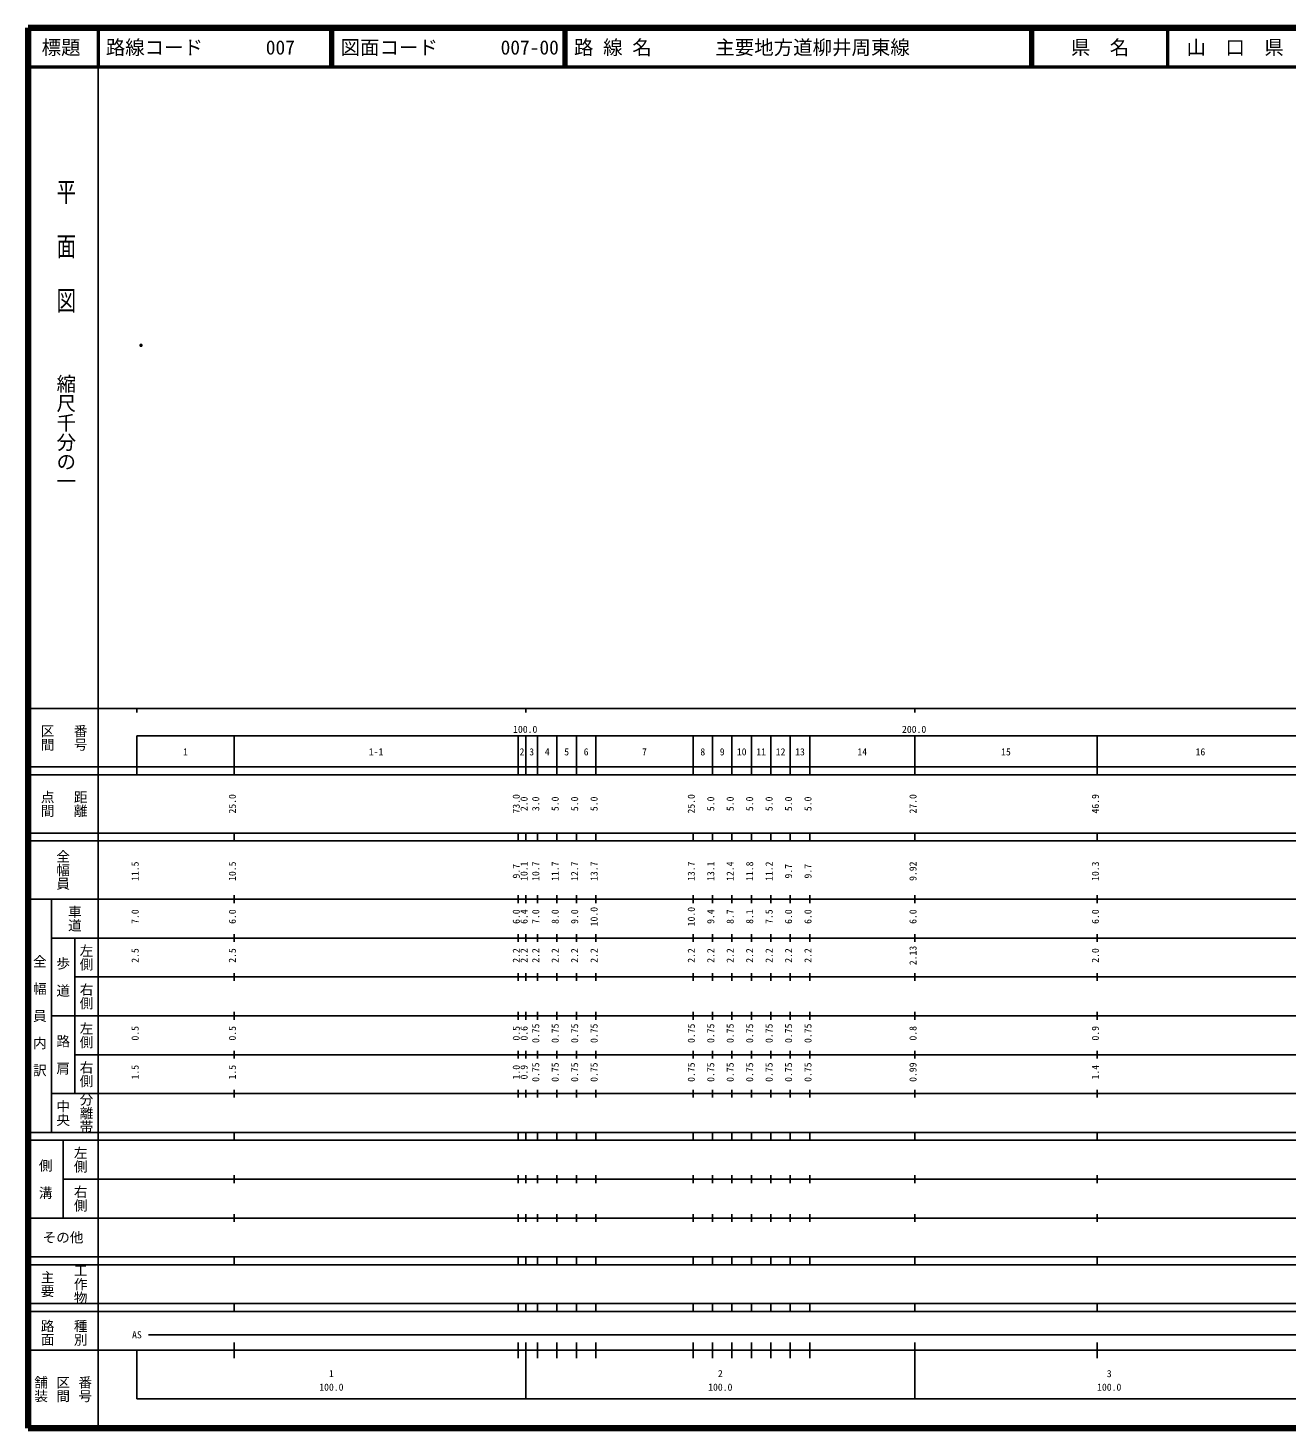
# Model space of a CAD drawing. Units: millimetres on the paper. Extents: x 40 to 680, y 20 to 380.
# Drawn here: x 40 to 363.7, y 20 to 380 of the extents above; entities that cross this region are included whole.
import ezdxf
from ezdxf.enums import TextEntityAlignment as Align

# ---------------------------------------------------------------- set-up
doc = ezdxf.new("R2010")
doc.units = ezdxf.units.MM
doc.header["$PDMODE"] = 32
doc.header["$PDSIZE"] = 0.5
doc.layers.add('M-OTRS', color=6, linetype='Continuous')
doc.layers.add('M-TTL-TXT', color=7, linetype='Continuous')
for name, color, linetype, lineweight in [('M-TTL', 2, 'Continuous', 140), ('M-TTL-BAND', 7, 'Continuous', 25), ('M-TTL-LINE', 7, 'Continuous', 50)]:
    doc.layers.add(name, color=color, linetype=linetype, lineweight=lineweight)
doc.styles.add('@ＭＳ ゴシック', font='')
doc.styles.add('ＭＳ ゴシック', font='')
doc.styles.get('@ＭＳ ゴシック').set_extended_font_data('@MS Gothic')
doc.styles.get('ＭＳ ゴシック').set_extended_font_data('MS Gothic')

msp = doc.modelspace()

# ---------------------------------------------------------------- linework, layer by layer
at = {"layer": 'M-OTRS'}
msp.add_point((69.059, 298.397), dxfattribs=at)
at = {"layer": 'M-TTL'}
for p, q in [((40, 380), (40, 20)), ((680, 380), (40, 380)), ((40, 20), (680, 20))]:
    msp.add_line(p, q, dxfattribs=at)
at = {"layer": 'M-TTL-BAND'}
for p, q in [((58, 370), (58, 20)), ((40, 205), (579, 205)), ((68, 205), (68, 204)), ((168, 205), (168, 204)), ((268, 205), (268, 204)), ((68, 198), (579, 198)), ((68, 198), (68, 188)), ((93, 188), (93, 198)), ((166, 188), (166, 198)), ((168, 188), (168, 198)), ((171, 188), (171, 198)), ((176, 188), (176, 198)), ((181, 188), (181, 198)), ((186, 188), (186, 198)), ((211, 188), (211, 198)), ((216, 188), (216, 198)), ((221, 188), (221, 198)), ((226, 188), (226, 198)), ((231, 188), (231, 198)), ((236, 188), (236, 198)), ((241, 188), (241, 198)), ((268, 188), (268, 198)), ((314.9, 188), (314.9, 198)), ((40, 190), (579, 190)), ((40, 188), (579, 188)), ((40, 173), (579, 173)), ((93, 171), (93, 173)), ((166, 171), (166, 173)), ((168, 171), (168, 173)), ((171, 171), (171, 173)), ((176, 171), (176, 173)), ((181, 171), (181, 173)), ((186, 171), (186, 173)), ((211, 171), (211, 173)), ((216, 171), (216, 173)), ((221, 171), (221, 173)), ((226, 171), (226, 173)), ((231, 171), (231, 173)), ((236, 171), (236, 173)), ((241, 171), (241, 173)), ((268, 171), (268, 173)), ((314.9, 171), (314.9, 173)), ((40, 171), (579, 171)), ((40, 156), (579, 156)), ((46, 96), (46, 156)), ((93, 155), (93, 157)), ((166, 155), (166, 157)), ((168, 155), (168, 157)), ((171, 155), (171, 157)), ((176, 155), (176, 157)), ((181, 155), (181, 157)), ((186, 155), (186, 157)), ((211, 155), (211, 157)), ((216, 155), (216, 157)), ((221, 155), (221, 157)), ((226, 155), (226, 157)), ((231, 155), (231, 157)), ((236, 155), (236, 157)), ((241, 155), (241, 157)), ((268, 155), (268, 157)), ((314.9, 155), (314.9, 157)), ((46, 146), (579, 146)), ((52, 146), (52, 106)), ((93, 145), (93, 147)), ((166, 145), (166, 147)), ((168, 145), (168, 147)), ((171, 145), (171, 147)), ((176, 145), (176, 147)), ((181, 145), (181, 147)), ((186, 145), (186, 147)), ((211, 145), (211, 147)), ((216, 145), (216, 147)), ((221, 145), (221, 147)), ((226, 145), (226, 147)), ((231, 145), (231, 147)), ((236, 145), (236, 147)), ((241, 145), (241, 147)), ((268, 145), (268, 147)), ((314.9, 145), (314.9, 147)), ((93, 135), (93, 137)), ((166, 135), (166, 137)), ((168, 135), (168, 137)), ((171, 135), (171, 137)), ((176, 135), (176, 137)), ((181, 135), (181, 137)), ((186, 135), (186, 137)), ((211, 135), (211, 137)), ((216, 135), (216, 137)), ((221, 135), (221, 137)), ((226, 135), (226, 137)), ((231, 135), (231, 137)), ((236, 135), (236, 137)), ((241, 135), (241, 137)), ((268, 135), (268, 137)), ((314.9, 135), (314.9, 137)), ((52, 136), (579, 136)), ((46, 126), (579, 126)), ((93, 125), (93, 127)), ((166, 125), (166, 127)), ((168, 125), (168, 127)), ((171, 125), (171, 127)), ((176, 125), (176, 127)), ((181, 125), (181, 127)), ((186, 125), (186, 127)), ((211, 125), (211, 127)), ((216, 125), (216, 127)), ((221, 125), (221, 127)), ((226, 125), (226, 127)), ((231, 125), (231, 127)), ((236, 125), (236, 127)), ((241, 125), (241, 127)), ((268, 125), (268, 127)), ((314.9, 125), (314.9, 127)), ((52, 116), (579, 116)), ((93, 115), (93, 117)), ((166, 115), (166, 117)), ((168, 115), (168, 117)), ((171, 115), (171, 117)), ((176, 115), (176, 117)), ((181, 115), (181, 117)), ((186, 115), (186, 117)), ((211, 115), (211, 117)), ((216, 115), (216, 117)), ((221, 115), (221, 117)), ((226, 115), (226, 117)), ((231, 115), (231, 117)), ((236, 115), (236, 117)), ((241, 115), (241, 117)), ((268, 115), (268, 117)), ((314.9, 115), (314.9, 117)), ((46, 106), (579, 106)), ((93, 105), (93, 107)), ((166, 105), (166, 107)), ((168, 105), (168, 107)), ((171, 105), (171, 107)), ((176, 105), (176, 107)), ((181, 105), (181, 107)), ((186, 105), (186, 107)), ((211, 105), (211, 107)), ((216, 105), (216, 107)), ((221, 105), (221, 107)), ((226, 105), (226, 107)), ((231, 105), (231, 107)), ((236, 105), (236, 107)), ((241, 105), (241, 107)), ((268, 105), (268, 107)), ((314.9, 105), (314.9, 107)), ((40, 96), (579, 96)), ((40, 94), (579, 94)), ((49, 94), (49, 74)), ((93, 94), (93, 96)), ((166, 94), (166, 96)), ((168, 94), (168, 96)), ((171, 94), (171, 96)), ((176, 94), (176, 96)), ((181, 94), (181, 96)), ((186, 94), (186, 96)), ((211, 94), (211, 96)), ((216, 94), (216, 96)), ((221, 94), (221, 96)), ((226, 94), (226, 96)), ((231, 94), (231, 96)), ((236, 94), (236, 96)), ((241, 94), (241, 96)), ((268, 94), (268, 96)), ((314.9, 94), (314.9, 96)), ((49, 84), (579, 84)), ((93, 83), (93, 85)), ((166, 83), (166, 85)), ((168, 83), (168, 85)), ((171, 83), (171, 85)), ((176, 83), (176, 85)), ((181, 83), (181, 85)), ((186, 83), (186, 85)), ((211, 83), (211, 85)), ((216, 83), (216, 85)), ((221, 83), (221, 85)), ((226, 83), (226, 85)), ((231, 83), (231, 85)), ((236, 83), (236, 85)), ((241, 83), (241, 85)), ((268, 83), (268, 85)), ((314.9, 83), (314.9, 85)), ((40, 74), (579, 74)), ((93, 73), (93, 75)), ((166, 73), (166, 75)), ((168, 73), (168, 75)), ((171, 73), (171, 75)), ((176, 73), (176, 75)), ((181, 73), (181, 75)), ((186, 73), (186, 75)), ((211, 73), (211, 75)), ((216, 73), (216, 75)), ((221, 73), (221, 75)), ((226, 73), (226, 75)), ((231, 73), (231, 75)), ((236, 73), (236, 75)), ((241, 73), (241, 75)), ((268, 73), (268, 75)), ((314.9, 73), (314.9, 75)), ((40, 64), (579, 64)), ((40, 62), (579, 62)), ((93, 62), (93, 64)), ((166, 62), (166, 64)), ((168, 62), (168, 64)), ((171, 62), (171, 64)), ((176, 62), (176, 64)), ((181, 62), (181, 64)), ((186, 62), (186, 64)), ((211, 62), (211, 64)), ((216, 62), (216, 64)), ((221, 62), (221, 64)), ((226, 62), (226, 64)), ((231, 62), (231, 64)), ((236, 62), (236, 64)), ((241, 62), (241, 64)), ((268, 62), (268, 64)), ((314.9, 62), (314.9, 64)), ((40, 52), (579, 52)), ((93, 50), (93, 52)), ((166, 50), (166, 52)), ((168, 50), (168, 52)), ((171, 50), (171, 52)), ((176, 50), (176, 52)), ((181, 50), (181, 52)), ((186, 50), (186, 52)), ((211, 50), (211, 52)), ((216, 50), (216, 52)), ((221, 50), (221, 52)), ((226, 50), (226, 52)), ((231, 50), (231, 52)), ((236, 50), (236, 52)), ((241, 50), (241, 52)), ((268, 50), (268, 52)), ((314.9, 50), (314.9, 52)), ((40, 50), (579, 50)), ((71, 44), (565, 44)), ((40, 40), (579, 40)), ((68, 40), (68, 27.5)), ((93, 38), (93, 42)), ((166, 38), (166, 42)), ((168, 27.5), (168, 42)), ((171, 38), (171, 42)), ((176, 38), (176, 42)), ((181, 38), (181, 42)), ((186, 38), (186, 42)), ((211, 38), (211, 42)), ((216, 38), (216, 42)), ((221, 38), (221, 42)), ((226, 38), (226, 42)), ((231, 38), (231, 42)), ((236, 38), (236, 42)), ((241, 38), (241, 42)), ((268, 27.5), (268, 42)), ((314.9, 38), (314.9, 42)), ((68, 27.5), (579, 27.5))]:
    msp.add_line(p, q, dxfattribs=at)
at = {"layer": 'M-TTL-LINE'}
for p, q in [((58, 380), (58, 370)), ((117.75, 380), (117.75, 370)), ((118.25, 380), (118.25, 370)), ((177.75, 380), (177.75, 370)), ((178.25, 380), (178.25, 370)), ((297.75, 380), (297.75, 370)), ((298.25, 380), (298.25, 370)), ((333, 380), (333, 370)), ((40, 370), (680, 370))]:
    msp.add_line(p, q, dxfattribs=at)

# ---------------------------------------------------------------- texts
at = {"layer": 'M-TTL-BAND', "style": '@ＭＳ ゴシック', "width": 1.4}
msp.add_text('平  面  図', height=3.666, rotation=270, dxfattribs=at).set_placement((49.777, 306.475), align=Align.MIDDLE_RIGHT)
at = {"layer": 'M-TTL-BAND', "style": '@ＭＳ ゴシック'}
msp.add_text('縮尺千分の一', height=3.666, rotation=270, dxfattribs=at).set_placement((49.777, 261.03), align=Align.MIDDLE_RIGHT)
for s, p in [('区間', (45, 197.5)), ('番号', (53.5, 197.5)), ('点間', (45, 180.5)), ('距離', (53.5, 180.5)), ('全幅員', (49, 163.5)), ('車道', (52, 151)), ('左側', (55, 141)), ('全\u3000幅\u3000員\u3000内\u3000訳', (43, 126)), ('歩\u3000道', (49, 136)), ('右側', (55, 131)), ('左側', (55, 121)), ('路\u3000肩', (49, 116)), ('右側', (55, 111)), ('分離帯', (55, 101)), ('中央', (49, 101)), ('左側', (53.5, 89)), ('側\u3000溝', (44.5, 84)), ('右側', (53.5, 79)), ('工作物', (53.5, 57)), ('主要', (45, 57)), ('路面', (45, 44.5)), ('種別', (53.5, 44.5)), ('舗装', (43.333, 30)), ('区間', (49, 30)), ('番号', (54.667, 30))]:
    msp.add_text(s, height=2.566, rotation=270, dxfattribs=at).set_placement(p, align=Align.MIDDLE_CENTER)
at = {"layer": 'M-TTL-BAND', "style": 'ＭＳ ゴシック'}
for s, p in [('100.0', (167.844, 198.195)), ('200.0', (267.844, 198.195)), ('1', (80.5, 192.405)), ('1-1', (129.5, 192.405)), ('2', (167, 192.405)), ('3', (169.5, 192.405)), ('4', (173.5, 192.405)), ('5', (178.5, 192.405)), ('6', (183.5, 192.405)), ('7', (198.5, 192.405)), ('8', (213.5, 192.405)), ('9', (218.5, 192.405)), ('10', (223.5, 192.405)), ('11', (228.5, 192.405)), ('12', (233.5, 192.405)), ('13', (238.5, 192.405)), ('14', (254.5, 192.405)), ('15', (291.45, 192.405)), ('16', (341.45, 192.405)), ('AS', (68, 42.5)), ('1', (118, 32.523)), ('2', (218, 32.523)), ('3', (318, 32.523)), ('100.0', (118, 29.033)), ('100.0', (218, 29.033)), ('100.0', (318, 29.033))]:
    msp.add_text(s, height=1.833, dxfattribs=at).set_placement(p, align=Align.BOTTOM_CENTER)
for s, p in [('25.0', (94, 180.5)), ('73.0', (167, 180.5)), ('2.0', (169, 180.5)), ('3.0', (172, 180.5)), ('5.0', (177, 180.5)), ('5.0', (182, 180.5)), ('5.0', (187, 180.5)), ('25.0', (212, 180.5)), ('5.0', (217, 180.5)), ('5.0', (222, 180.5)), ('5.0', (227, 180.5)), ('5.0', (232, 180.5)), ('5.0', (237, 180.5)), ('5.0', (242, 180.5)), ('27.0', (269, 180.5)), ('46.9', (315.9, 180.5)), ('11.5', (69, 163.174)), ('10.5', (94, 163.174)), ('9.7', (167, 163.174)), ('10.1', (169, 163.174)), ('10.7', (172, 163.174)), ('11.7', (177, 163.174)), ('12.7', (182, 163.174)), ('13.7', (187, 163.174)), ('13.7', (212, 163.174)), ('13.1', (217, 163.174)), ('12.4', (222, 163.174)), ('11.8', (227, 163.174)), ('11.2', (232, 163.174)), ('9.7', (237, 163.174)), ('9.7', (242, 163.174)), ('9.92', (269, 163.174)), ('10.3', (315.9, 163.174)), ('7.0', (69, 151.5)), ('6.0', (94, 151.5)), ('6.0', (167, 151.5)), ('6.4', (169, 151.5)), ('7.0', (172, 151.5)), ('8.0', (177, 151.5)), ('9.0', (182, 151.5)), ('10.0', (187, 151.5)), ('10.0', (212, 151.5)), ('9.4', (217, 151.5)), ('8.7', (222, 151.5)), ('8.1', (227, 151.5)), ('7.5', (232, 151.5)), ('6.0', (237, 151.5)), ('6.0', (242, 151.5)), ('6.0', (269, 151.5)), ('6.0', (315.9, 151.5)), ('2.5', (69, 141.5)), ('2.5', (94, 141.5)), ('2.2', (167, 141.5)), ('2.2', (169, 141.5)), ('2.2', (172, 141.5)), ('2.2', (177, 141.5)), ('2.2', (182, 141.5)), ('2.2', (187, 141.5)), ('2.2', (212, 141.5)), ('2.2', (217, 141.5)), ('2.2', (222, 141.5)), ('2.2', (227, 141.5)), ('2.2', (232, 141.5)), ('2.2', (237, 141.5)), ('2.2', (242, 141.5)), ('2.13', (269, 141.5)), ('2.0', (315.9, 141.5)), ('0.5', (69, 121.5)), ('0.5', (94, 121.5)), ('0.5', (167, 121.5)), ('0.6', (169, 121.5)), ('0.75', (172, 121.5)), ('0.75', (177, 121.5)), ('0.75', (182, 121.5)), ('0.75', (187, 121.5)), ('0.75', (212, 121.5)), ('0.75', (217, 121.5)), ('0.75', (222, 121.5)), ('0.75', (227, 121.5)), ('0.75', (232, 121.5)), ('0.75', (237, 121.5)), ('0.75', (242, 121.5)), ('0.8', (269, 121.5)), ('0.9', (315.9, 121.5)), ('1.5', (69, 111.5)), ('1.5', (94, 111.5)), ('1.0', (167, 111.5)), ('0.9', (169, 111.5)), ('0.75', (172, 111.5)), ('0.75', (177, 111.5)), ('0.75', (182, 111.5)), ('0.75', (187, 111.5)), ('0.75', (212, 111.5)), ('0.75', (217, 111.5)), ('0.75', (222, 111.5)), ('0.75', (227, 111.5)), ('0.75', (232, 111.5)), ('0.75', (237, 111.5)), ('0.75', (242, 111.5)), ('0.99', (269, 111.5)), ('1.4', (315.9, 111.5))]:
    msp.add_text(s, height=1.833, rotation=90, dxfattribs=at).set_placement(p, align=Align.BOTTOM_CENTER)
msp.add_text('その他', height=2.566, dxfattribs=at).set_placement((49, 69), align=Align.MIDDLE_CENTER)
at = {"layer": 'M-TTL-TXT', "style": 'ＭＳ ゴシック'}
for s, p in [('標題', (48.5, 375)), ('県\u3000名', (315.625, 375)), ('山\u3000口\u3000県', (350.375, 375))]:
    msp.add_text(s, height=3.666, dxfattribs=at).set_placement(p, align=Align.MIDDLE_CENTER)
for s, p in [('路線コード', (60, 375)), ('007', (101.142, 375)), ('007', (101.142, 375)), ('007', (101.142, 375)), ('図面コード', (120.38, 375)), ('007-00', (161.521, 375)), ('路 線 名', (180.38, 375)), ('主要地方道柳井周東線', (216.734, 375))]:
    msp.add_text(s, height=3.666, dxfattribs=at).set_placement(p, align=Align.MIDDLE_LEFT)

doc.saveas('drawing.dxf')
